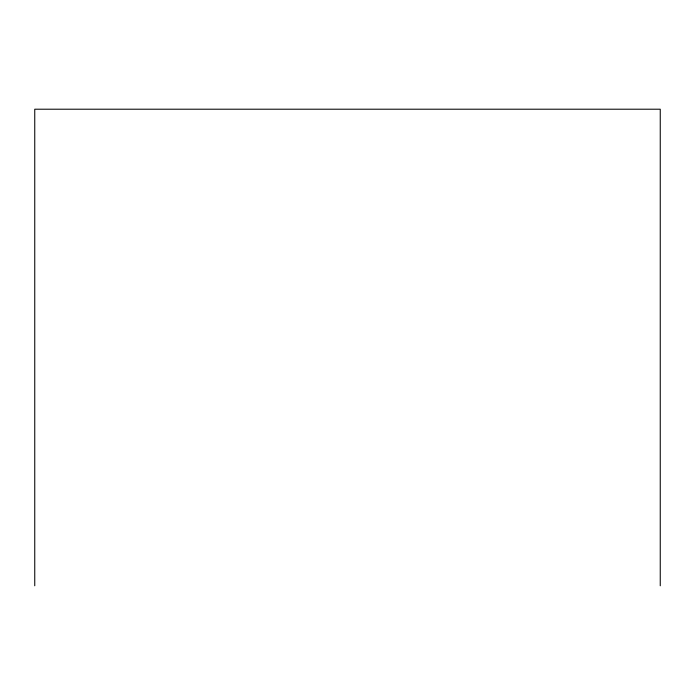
<?xml version="1.0" encoding="UTF-8"?>
<svg xmlns="http://www.w3.org/2000/svg" width="695" height="695" viewBox="0 0 695 695"><rect width="100%" height="100%" fill="white"/><g stroke="black" fill="none" stroke-linecap="round" stroke-linejoin="round"><path stroke-width="1.04" d="M660.25 585.789L660.25 109.211L34.75 109.211L34.75 585.789"/></g></svg>
